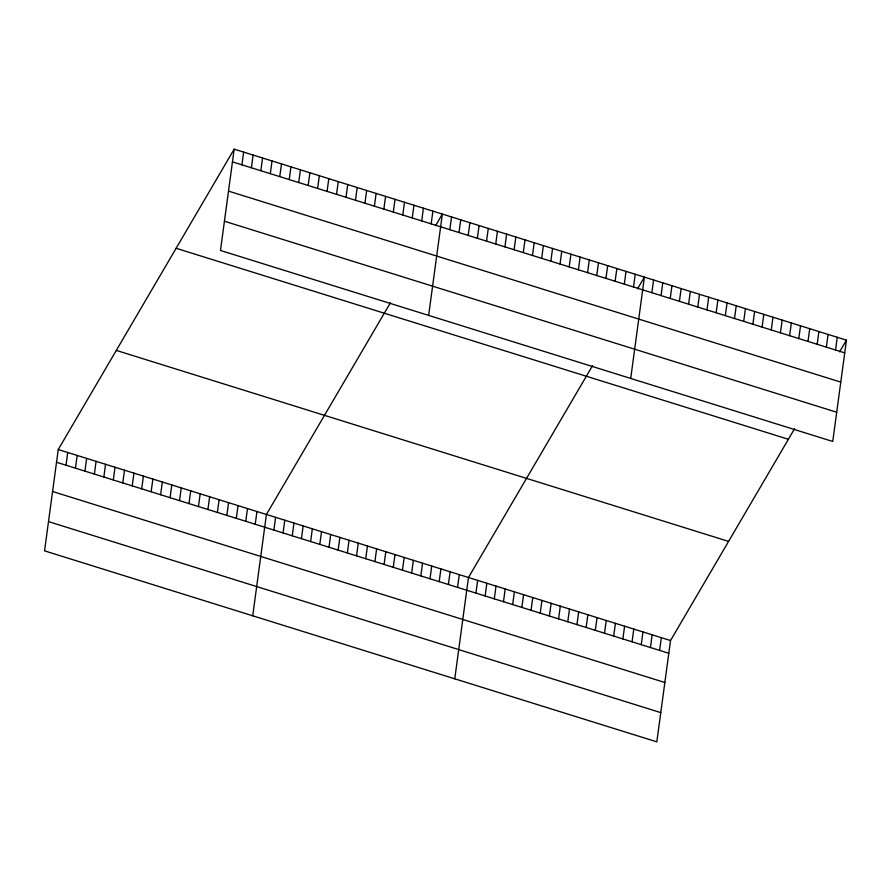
<?xml version="1.0" encoding="UTF-8"?>
<svg xmlns="http://www.w3.org/2000/svg" width="891" height="891" viewBox="0 0 891 891"><rect width="100%" height="100%" fill="white"/><g stroke="black" fill="none" stroke-linecap="round" stroke-linejoin="round"><path stroke-width="1.34" d="M234.177 149.142L220.478 250.46L832.751 441.468L846.45 340.15L234.177 149.142L58.249 449.532L44.55 550.85L656.823 741.858L670.522 640.54L794.538 428.783M65.99 465.213L67.716 452.483M75.457 468.165L77.172 455.435M84.912 471.116L86.639 458.386M94.379 474.068L96.094 461.338M103.835 477.019L105.561 464.289M113.302 479.971L115.028 467.24M122.769 482.922L124.484 470.192M132.224 485.873L133.951 473.143M141.691 488.825L143.406 476.095M151.147 491.776L152.873 479.046M160.614 494.728L162.329 481.998M170.081 497.679L171.796 484.949M179.536 500.631L181.263 487.9M189.003 503.582L190.719 490.852M241.929 164.824L243.644 152.094M198.459 506.534L200.185 493.814M251.385 167.775L253.111 155.045M207.926 509.485L209.641 496.766M260.851 170.727L262.567 157.997M217.393 512.436L219.108 499.717M270.307 173.678L272.033 160.948M226.849 515.388L228.575 502.669M279.774 176.63L281.489 163.899M236.315 518.339L238.031 505.62M289.23 179.581L290.956 166.851M245.771 521.291L247.498 508.572M298.697 182.532L300.423 169.813M255.238 524.242L256.953 511.523M308.163 185.484L309.879 172.765M252.721 615.792L266.42 514.475L390.447 302.717M317.619 188.435L319.346 175.716M273.882 530.067L275.609 517.337M327.086 191.387L328.801 178.668M283.071 532.929L284.786 520.199M336.542 194.338L338.268 181.619M292.248 535.792L293.974 523.073M346.009 197.29L347.735 184.571M301.436 538.654L303.152 525.935M355.476 200.241L357.191 187.522M310.625 541.528L312.34 528.797M364.931 203.204L366.658 190.474M319.802 544.39L321.528 531.66M374.398 206.155L376.113 193.425M328.991 547.252L330.706 534.533M383.854 209.107L385.58 196.376M338.168 550.115L339.894 537.396M393.321 212.058L395.036 199.328M347.356 552.988L349.072 540.258M356.545 555.85L358.26 543.12M402.788 215.009L404.503 202.279M365.722 558.713L367.448 545.994M412.243 217.961L413.97 205.231M374.911 561.575L376.626 548.856M421.71 220.912L423.425 208.182M384.088 564.448L385.814 551.718M431.166 223.864L432.892 211.134M393.276 567.311L394.991 554.581M428.649 315.403L442.348 214.085L435.521 225.746M402.465 570.173L404.18 557.454M449.821 229.678L451.537 216.947M411.642 573.036L413.368 560.316M458.999 232.54L460.725 219.821M420.83 575.909L422.546 563.179M468.187 235.413L469.902 222.683M430.008 578.771L431.734 566.041M477.364 238.276L479.091 225.546M439.196 581.634L440.911 568.915M486.553 241.138L488.268 228.408M448.385 584.496L450.1 571.777M495.741 244L497.456 231.281M457.562 587.369L459.288 574.639M504.919 246.874L506.645 234.144M454.766 678.819L468.466 577.502L592.493 365.755M514.107 249.736L515.822 237.006M475.928 593.094L477.654 580.375M523.284 252.599L525.011 239.868M485.116 595.956L486.831 583.237M532.473 255.461L534.188 242.742M494.305 598.83L496.02 586.1M541.661 258.334L543.376 245.604M503.482 601.692L505.208 588.962M550.838 261.197L552.565 248.466M512.67 604.555L514.385 591.836M560.027 264.059L561.742 251.329M521.848 607.417L523.574 594.698M569.204 266.921L570.931 254.202M531.036 610.29L532.751 597.56M578.393 269.795L580.108 257.065M540.224 613.153L541.94 600.423M587.581 272.657L589.296 259.927M549.402 616.015L551.128 603.285M596.758 275.519L598.485 262.789M558.59 618.877L560.305 606.158M605.947 278.382L607.662 265.663M567.767 621.751L569.494 609.021M615.124 281.255L616.85 268.525M576.956 624.613L578.682 611.883M624.313 284.118L626.039 271.387M586.144 627.476L587.86 614.745M633.501 286.98L635.216 274.25M595.322 630.338L597.048 617.619M630.705 378.441L644.405 277.123L637.566 288.784M604.51 633.211L606.225 620.481M651.867 292.716L653.582 279.986M613.687 636.074L615.414 623.344M661.044 295.578L662.77 282.848M622.876 638.936L624.602 626.206M670.232 298.44L671.959 285.71M632.064 641.798L633.779 629.079M679.421 301.303L681.136 288.584M641.242 644.672L642.968 631.942M688.598 304.176L690.325 291.446M650.43 647.534L652.145 634.804M697.787 307.039L699.502 294.308M659.607 650.397L661.334 637.666M706.964 309.901L708.69 297.171M716.152 312.763L717.879 300.044M725.341 315.637L727.056 302.907M734.518 318.499L736.244 305.769M743.707 321.361L745.422 308.631M752.884 324.224L754.61 311.505M762.072 327.086L763.799 314.367M771.261 329.96L772.976 317.229M780.438 332.822L782.164 320.092M789.626 335.684L791.342 322.965M798.804 338.547L800.53 325.828M807.992 341.42L809.719 328.69M817.181 344.282L818.896 331.552M826.358 347.145L828.084 334.426M835.546 350.007L837.262 337.288M839.623 351.811L846.45 340.15M232.462 161.872L844.735 352.881M228.508 191.108L840.781 382.116M224.432 221.224L836.705 412.232M176.128 248.277L788.39 439.274M116.309 350.408L728.571 541.405M58.249 449.532L670.522 640.54M56.523 462.262L668.796 653.259M52.58 491.498L664.842 682.495M48.504 521.614L660.766 712.622"/></g></svg>
